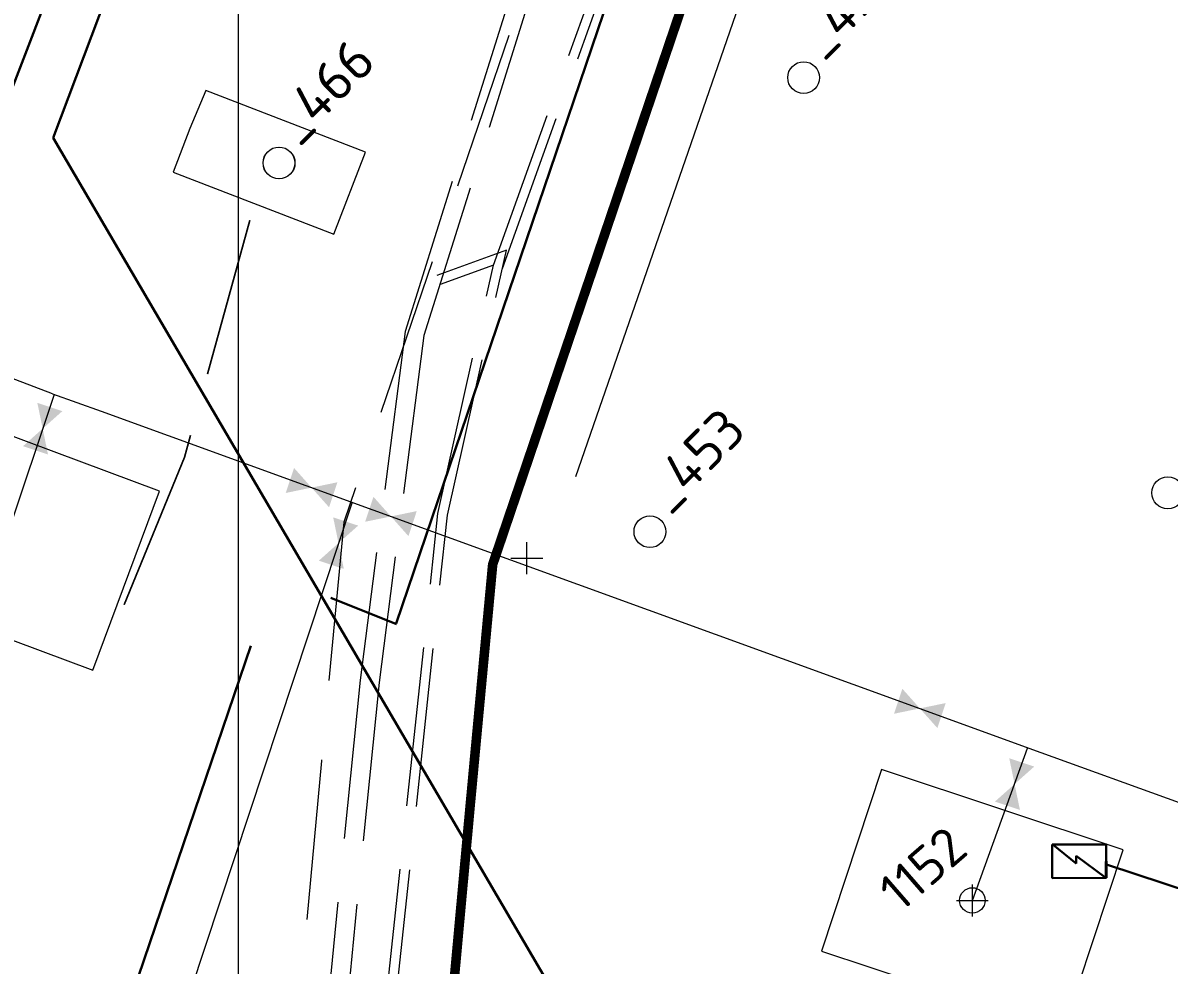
# Model space of a CAD drawing. Header units: millimetres. Extents: x 519 to 9564855, y -810 to 5021775.
# Drawn here: x 9530932.4 to 9531292.5, y 4998669.2 to 4998965.1 of the extents above; entities that cross this region are included whole.
import ezdxf

# ---------------------------------------------------------------- set-up
doc = ezdxf.new("R2010")
doc.units = ezdxf.units.MM
doc.header["$LTSCALE"] = 2
doc.header["$MEASUREMENT"] = 0
doc.header["$PDMODE"] = 2
doc.header["$PDSIZE"] = 5
for name, pattern in [('92051501$0$DASHED', [0.75, 0.5, -0.25]), ('92051501$0$GROUND2', [35, 25, -10]), ('DASHED', [0.75, 0.5, -0.25])]:
    doc.linetypes.add(name, pattern=pattern)
for name, color, linetype in [('FIBERGLASS', 212, 'Continuous'), ('GRID_PULKOVO', 7, 'Continuous'), ('OilColl&Flowlines', 3, 'Continuous'), ('OLD WELLS(dr.bfr2000)', 24, 'Continuous'), ('ROAD_GROUND', 9, 'Continuous'), ('stage 7.frame', 7, 'Continuous'), ('Stage VII wells', 9, 'Continuous')]:
    doc.layers.add(name, color=color, linetype=linetype)
for name, color, linetype, lineweight in [('SteamInjInfrastructure', 25, 'Continuous', 100), ('Электро', 1, 'Continuous', 30), ('Электроснаб', 1, 'Continuous', 18), ('Электроснабжене', 1, 'Continuous', 18)]:
    doc.layers.add(name, color=color, linetype=linetype, lineweight=lineweight)
doc.styles.add('92051501$0$STANDARD', font='simplex.shx')
doc.styles.add('Elect', font='isocpeur.ttf')
doc.styles.add('GeoApp', font='', dxfattribs={"height": 1})
doc.styles.get('GeoApp').set_extended_font_data('D431', italic=True)
doc.linetypes.add('g5_122_n', pattern='A,1,-1,1.5,-0.3,["Н",GeoApp,S=1,R=0,X=0,Y=-0.5],-1.5,1.5,-1,4,-1,4,-1,3', length=20.8)
doc.linetypes.add('STM_LINE', pattern='A,0.5,-0.2,["S",92051501$0$STANDARD,S=0.1,R=0,X=-0.1,Y=-0.05],-0.05', length=0.75)

# ---------------------------------------------------------------- blocks, each defined once
blk = doc.blocks.new('A$C80b59c50')
at = {"color": 24, "linetype": 'g5_122_n', "lineweight": 30, "ltscale": 5}
for p, q in [((-987.71, -175.19, -25.78), (-1186.63, -760.58, -25.78)), ((-1186.51, -760.7, -25.78), (-1207.18, -752.43, -25.78)), ((-1232.27, -767.6, -25.78), (-1289.33, -935.11, -25.78))]:
    blk.add_line(p, q, dxfattribs=at)

msp = doc.modelspace()

# ---------------------------------------------------------------- linework, layer by layer
at = {"color": 0, "lineweight": 0}
for p, q in [((9530989.88768, 4998943.89338), (9530984.86724, 4998931.90057)), ((9531040.02165, 4998924.52998), (9530989.88768, 4998943.89338)), ((9530984.86724, 4998931.90057), (9530979.58976, 4998918.23659)), ((9531030.06173, 4998898.74265), (9531040.02165, 4998924.52998)), ((9530979.58976, 4998918.23659), (9531030.06173, 4998898.74265))]:
    msp.add_line(p, q, dxfattribs=at)
at = {"linetype": 'ByBlock', "lineweight": 0, "ltscale": 200}
msp.add_point((9531090.75, 4998796.96), dxfattribs=at)
at = {"layer": 'FIBERGLASS', "color": 5, "linetype": '92051501$0$DASHED', "lineweight": 0, "ltscale": 50}
for p, q in [((9531157.36101, 4999174.18128), (9531033.22401, 4998808.32628)), ((9531033.22401, 4998808.32628), (9531026.22401, 4998733.32628)), ((9531026.22401, 4998733.32628), (9530960.22401, 4998013.32628))]:
    msp.add_line(p, q, dxfattribs=at)
at = {"layer": 'FIBERGLASS', "linetype": 'DASHED', "lineweight": 0, "ltscale": 0.07, "const_width": 3}
msp.add_lwpolyline([(9531540.34582, 5000089.45611), (9531403.32848, 4999707.55452), (9531323.07565, 4999487.02054), (9531270.637, 4999342.455), (9531204.137, 4999160.855), (9531080, 4998795), (9531073, 4998720), (9531007, 4998000), (9530962, 4997500), (9530917, 4997000), (9530872, 4996500), (9530827, 4996000), (9530808, 4995740)], dxfattribs=at)
at = {"layer": 'GRID_PULKOVO', "lineweight": 0}
msp.add_line((9531000, 5010000), (9531000, 4992000), dxfattribs=at)
at = {"layer": 'OilColl&Flowlines', "lineweight": 0}
for p, q in [((9530941.72, 4998848.63), (9530789.56, 4998906.35)), ((9530942.20113, 4998848.37103), (9530927.4, 4998803.9)), ((9530941.72, 4998848.63), (9530956.9592, 4998843.1368)), ((9530956.9592, 4998843.1368), (9531214.2, 4998749.8)), ((9531214.2, 4998749.8), (9531247.3, 4998737.7)), ((9531247.3, 4998737.7), (9531605.9, 4998608))]:
    msp.add_line(p, q, dxfattribs=at)
at = {"layer": 'OilColl&Flowlines', "color": 3, "linetype": 'ByBlock', "lineweight": 0, "ltscale": 25}
msp.add_line((9531035.81213, 4998814.52594), (9530874.18918, 4998326.06477), dxfattribs=at)
at = {"layer": 'OilColl&Flowlines', "color": 5, "linetype": 'ByBlock', "lineweight": 0, "ltscale": 25}
msp.add_line((9531230.7, 4998689.5), (9531248.04812, 4998737.28117), dxfattribs=at)
at = {"layer": 'OilColl&Flowlines', "lineweight": 0}
for points in [[(9530936.95946, 4998845.76533), (9530944.81657, 4998843.16556), (9530938.63655, 4998837.66099)], [(9530932.45652, 4998832.15642), (9530938.63655, 4998837.66099), (9530940.31363, 4998829.55665)], [(9531039.93667, 4998808.41175), (9531042.53645, 4998816.26886), (9531048.04101, 4998810.08884)], [(9531053.54558, 4998803.90881), (9531048.04101, 4998810.08884), (9531056.14535, 4998811.76592)], [(9531206.09566, 4998748.12292), (9531208.69543, 4998755.98003), (9531214.2, 4998749.8)], [(9531219.70457, 4998743.61998), (9531214.2, 4998749.8), (9531222.30434, 4998751.47708)], [(9531242.28801, 4998734.13982), (9531250.14512, 4998731.54004), (9531243.9651, 4998726.03548)], [(9531237.78507, 4998720.53091), (9531243.9651, 4998726.03548), (9531245.64218, 4998717.93114)]]:
    msp.add_solid(points, dxfattribs=at)
at = {"layer": 'OilColl&Flowlines', "color": 3, "lineweight": 0}
for points in [[(9531015.00239, 4998817.45887), (9531017.60216, 4998825.31597), (9531023.10673, 4998819.13595)], [(9531028.61129, 4998812.95593), (9531023.10673, 4998819.13595), (9531031.21107, 4998820.81303)]]:
    msp.add_solid(points, dxfattribs=at)
at = {"layer": 'OilColl&Flowlines', "color": 3, "linetype": 'ByBlock', "lineweight": 0, "ltscale": 25}
for points in [[(9531029.89242, 4998809.80809), (9531037.74953, 4998807.20831), (9531031.5695, 4998801.70375)], [(9531025.38948, 4998796.19918), (9531031.5695, 4998801.70375), (9531033.24658, 4998793.59941)]]:
    msp.add_solid(points, dxfattribs=at)
at = {"layer": 'OLD WELLS(dr.bfr2000)', "lineweight": 0}
for centre in [(9531177.7, 4998947.9), (9531012.85241, 4998921.09177), (9531012.9, 4998921.1), (9531292.1, 4998817.5), (9531129.4, 4998805.3)]:
    msp.add_circle(centre, 5, dxfattribs=at)
at = {"layer": 'ROAD_GROUND', "linetype": '92051501$0$GROUND2', "lineweight": 0}
for points in [[(9531308.71398, 4999653.51574), (9531276.437, 4999583.355), (9531052.537, 4998868.155), (9531038.337, 4998758.655), (9530937.137, 4997742.255)], [(9531314.16483, 4999651.00811), (9531282.04828, 4999581.1961), (9531058.41971, 4998866.86311), (9531044.29864, 4998757.97181), (9530943.10748, 4997741.66054)], [(9531080.2253, 4998888.9996), (9531187.057, 4999185.994)], [(9531083.04822, 4998887.98416), (9531189.87992, 4999184.97857)], [(9531003.64767, 4998902.98384), (9530983.1089, 4998828.58968), (9530962.14081, 4998777.42354)], [(9531003.69526, 4998902.99207), (9530983.15649, 4998828.59791), (9530962.1884, 4998777.43177)], [(9530973.53784, 4997737.79226), (9530980.07613, 4997880.04146), (9531033.86549, 4998510.12092), (9531065.77517, 4998810.48023), (9531084.34094, 4998893.66773), (9531062.44738, 4998885.79447)], [(9530970.541, 4997737.93), (9530977.082, 4997880.238), (9531030.879, 4998510.407), (9531062.81, 4998810.967), (9531080.2253, 4998888.9996), (9531080.2253, 4998888.9996), (9531063.46258, 4998882.97146)]]:
    msp.add_lwpolyline(points, dxfattribs=at)
at = {"layer": 'stage 7.frame', "color": 0, "linetype": 'ByBlock', "lineweight": 0}
msp.add_lwpolyline([(9531183.28202, 4998673.57759), (9531259.26254, 4998648.43702), (9531278.11798, 4998705.42241), (9531202.13745, 4998730.56299)], close=True, dxfattribs=at)
msp.add_circle((9531230.7, 4998689.5), 4, dxfattribs=at)
at = {"layer": 'stage 7.frame', "color": 0, "linetype": 'ByBlock', "lineweight": 0, "ltscale": 80}
msp.add_point((9531230.7, 4998689.5), dxfattribs=at)
at = {"layer": 'Stage VII wells', "color": 0, "linetype": 'ByBlock', "lineweight": 0}
msp.add_lwpolyline([(9530975.37287, 4998818.06303), (9530900.37109, 4998845.98831), (9530879.42713, 4998789.73698), (9530954.42891, 4998761.81169)], close=True, dxfattribs=at)
at = {"layer": 'SteamInjInfrastructure', "color": 6, "linetype": 'STM_LINE', "lineweight": 0, "ltscale": 15}
msp.add_line((9531230.28007, 4999181.01743, 0), (9531105.98198, 4998822.52197, 0), dxfattribs=at)
at = {"layer": 'Электро'}
for p, q in [((9531268.98214, 4999792.2316, 0), (9530941.88214, 4998929.0316, 0)), ((9530585.91914, 4998057.6866), (9531226.11914, 4999712.8866)), ((9530941.88214, 4998929.0316, 0), (9531227.48214, 4998441.7316, 0)), ((9531299.89219, 4998691.86267), (9531272.82213, 4998700.81967))]:
    msp.add_line(p, q, dxfattribs=at)
at = {"layer": 'Электро', "ltscale": 0.25}
msp.add_line((9530941.88214, 4998929.0316, 0), (9531227.48214, 4998441.7316, 0), dxfattribs=at)
at = {"layer": 'Электро', "ltscale": 7.5}
for p, q in [((9531255.73484, 4998707.06558), (9531272.78327, 4998707.16992)), ((9531255.79954, 4998696.49323), (9531255.73484, 4998707.06558)), ((9531272.68601, 4998707.07147), (9531256.09042, 4998706.96991)), ((9531256.09042, 4998706.96991), (9531263.30219, 4998701.14267)), ((9531272.61232, 4998696.62901), (9531272.68601, 4998707.07147)), ((9531272.78327, 4998707.16992), (9531272.84797, 4998696.59757)), ((9531263.30219, 4998701.14267), (9531263.28766, 4998703.51791)), ((9531263.28766, 4998703.51791), (9531272.61232, 4998696.62901)), ((9531272.84797, 4998696.59757), (9531255.79954, 4998696.49323))]:
    msp.add_line(p, q, dxfattribs=at)
at = {"layer": 'Электроснаб', "color": 1, "linetype": 'ByBlock', "lineweight": 0}
for p, q in [((9531268.98214, 4999792.2316, 0), (9530941.88214, 4998929.0316, 0)), ((9530585.91914, 4998057.6866), (9531226.11914, 4999712.8866)), ((9530941.88214, 4998929.0316, 0), (9531227.48214, 4998441.7316, 0)), ((9531299.89219, 4998691.86267), (9531272.82213, 4998700.81967))]:
    msp.add_line(p, q, dxfattribs=at)
at = {"layer": 'Электроснаб', "color": 1, "linetype": 'ByBlock', "lineweight": 0, "ltscale": 0.25}
msp.add_line((9530941.88214, 4998929.0316, 0), (9531227.48214, 4998441.7316, 0), dxfattribs=at)
at = {"layer": 'Электроснаб', "color": 1, "linetype": 'ByBlock', "lineweight": 0, "ltscale": 7.5}
for p, q in [((9531255.73484, 4998707.06558), (9531272.78327, 4998707.16992)), ((9531255.79954, 4998696.49323), (9531255.73484, 4998707.06558)), ((9531272.68601, 4998707.07147), (9531256.09042, 4998706.96991)), ((9531256.09042, 4998706.96991), (9531263.30219, 4998701.14267)), ((9531272.61232, 4998696.62901), (9531272.68601, 4998707.07147)), ((9531272.78327, 4998707.16992), (9531272.84797, 4998696.59757)), ((9531263.30219, 4998701.14267), (9531263.28766, 4998703.51791)), ((9531263.28766, 4998703.51791), (9531272.61232, 4998696.62901)), ((9531272.84797, 4998696.59757), (9531255.79954, 4998696.49323))]:
    msp.add_line(p, q, dxfattribs=at)
at = {"layer": 'Электроснабжене', "color": 1, "linetype": 'ByBlock', "lineweight": 0}
for p, q in [((9531268.98214, 4999792.2316, 0), (9530941.88214, 4998929.0316, 0)), ((9530585.91914, 4998057.6866), (9531226.11914, 4999712.8866)), ((9530941.88214, 4998929.0316, 0), (9531227.48214, 4998441.7316, 0)), ((9531299.89219, 4998691.86267), (9531272.82213, 4998700.81967))]:
    msp.add_line(p, q, dxfattribs=at)
at = {"layer": 'Электроснабжене', "color": 1, "linetype": 'ByBlock', "lineweight": 0, "ltscale": 0.25}
msp.add_line((9530941.88214, 4998929.0316, 0), (9531227.48214, 4998441.7316, 0), dxfattribs=at)
at = {"layer": 'Электроснабжене', "color": 1, "linetype": 'ByBlock', "lineweight": 0, "ltscale": 7.5}
for p, q in [((9531255.73484, 4998707.06558), (9531272.78327, 4998707.16992)), ((9531255.79954, 4998696.49323), (9531255.73484, 4998707.06558)), ((9531272.68601, 4998707.07147), (9531256.09042, 4998706.96991)), ((9531256.09042, 4998706.96991), (9531263.30219, 4998701.14267)), ((9531272.61232, 4998696.62901), (9531272.68601, 4998707.07147)), ((9531272.78327, 4998707.16992), (9531272.84797, 4998696.59757)), ((9531263.30219, 4998701.14267), (9531263.28766, 4998703.51791)), ((9531263.28766, 4998703.51791), (9531272.61232, 4998696.62901)), ((9531272.84797, 4998696.59757), (9531255.79954, 4998696.49323))]:
    msp.add_line(p, q, dxfattribs=at)

# ---------------------------------------------------------------- block references
at = {"color": 6, "linetype": 'ByBlock', "lineweight": 50}
msp.add_blockref('A$C80b59c50', (9532236.3, 4999537), dxfattribs=at)

# ---------------------------------------------------------------- texts
at = {"layer": 'OLD WELLS(dr.bfr2000)', "lineweight": 0, "style": 'Elect'}
for s, p in [(' _454', (9531177.7, 4998947.9)), (' _466', (9531012.85241, 4998921.09177)), (' _466', (9531012.9, 4998921.1)), (' _453', (9531129.4, 4998805.3))]:
    msp.add_text(s, height=12.5, rotation=44.9999999, dxfattribs=at).set_placement(p)
at = {"layer": 'stage 7.frame', "color": 0, "linetype": 'ByBlock', "lineweight": 0, "style": 'Elect'}
msp.add_text('1152', height=12, rotation=41, dxfattribs=at).set_placement((9531208.1339, 4998685.46523))

doc.saveas('drawing.dxf')
